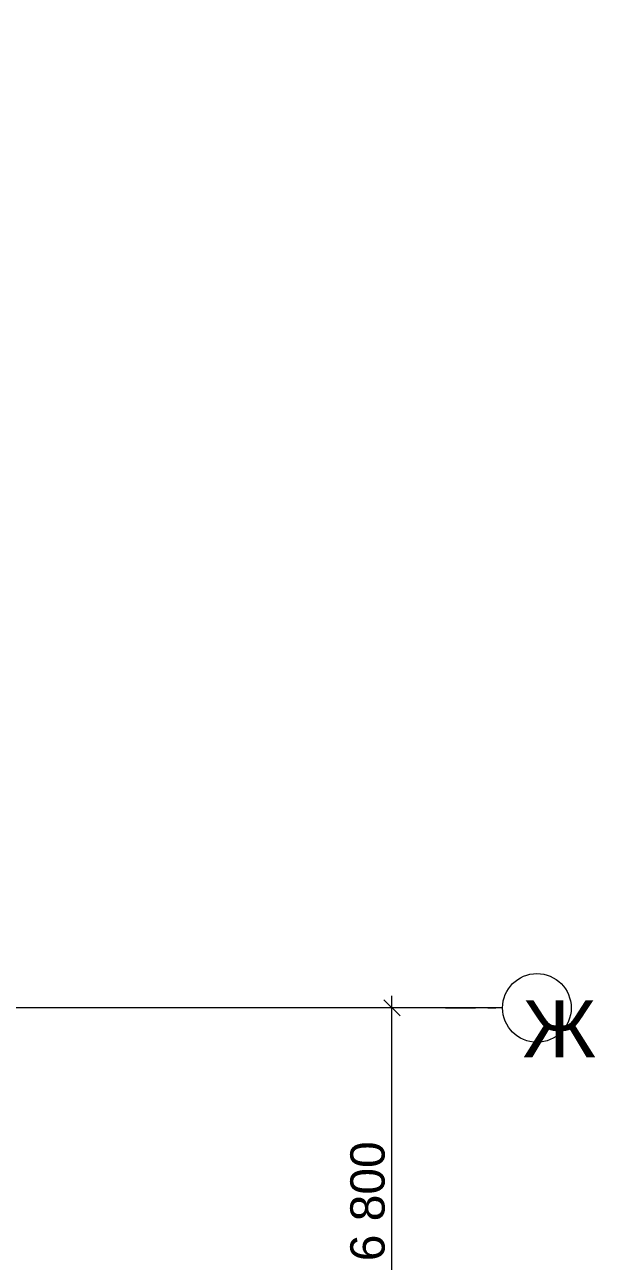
# Model space of a CAD drawing. Header units: millimetres. Extents: x 69565 to 169164, y 19942 to 91237.
# Drawn here: x 159187 to 169164, y 51644 to 73266 of the extents above; entities that cross this region are included whole.
import ezdxf

# ---------------------------------------------------------------- set-up
doc = ezdxf.new("R2010")
doc.units = ezdxf.units.MM
doc.header["$MEASUREMENT"] = 0
doc.linetypes.add('Штрих-Штриховая', pattern=[1093.611073, 529.166651, -211.666656, 141.111112, -211.666656])
doc.layers.add('Новый_Новый_0', color=7, linetype='Continuous')
doc.layers.add('Новый_Новый_0_Ном._пера__7', color=7, linetype='Continuous', lineweight=18)
doc.layers.add('Новый_Новый_0_Ном._пера__7_Ном._пера__7', color=7, linetype='Continuous', lineweight=18)
doc.styles.add('СГЕНЕРИР_СТИЛЬ_1', font='Arial.ttf')
doc.dimstyles.new('СГЕНЕРИР_СТИЛЬ__2', dxfattribs={"dimtxt": 600, "dimasz": 267.501, "dimexe": 0.18, "dimexo": 0.0625, "dimgap": 0, "dimtad": 1, "dimdec": 0, "dimzin": 0, "dimdsep": 46, "dimtxsty": 'СГЕНЕРИР_СТИЛЬ_1', "dimblk": 'ARROWHEAD_6', "dimblk1": 'ARROWHEAD_6', "dimblk2": 'ARROWHEAD_6', "dimcen": 0.09, "dimclrd": 7, "dimclre": 7, "dimclrt": 7, "dimazin": 0, "dimtfac": 1, "dimtdec": 4, "dimtmove": 0, "dimatfit": 3, "dimfxl": 1, "dimtolj": 1, "dimtzin": 0, "dimarcsym": 0})

# ---------------------------------------------------------------- blocks, each defined once
blk = doc.blocks.new('*D29')
at = {"layer": 'Новый_Новый_0_Ном._пера__7', "color": 7, "linetype": 'Continuous', "lineweight": 18}
for p, q in [((165609, 56074), (165609, 56285)), ((167543, 56074), (165345, 56074)), ((165750, 55933), (165468, 56215)), ((165609, 49274), (165609, 56074)), ((165468, 49415), (165750, 49133)), ((166846, 49274), (165345, 49274))]:
    blk.add_line(p, q, dxfattribs=at)
at = {"layer": 'Новый_Новый_0_Ном._пера__7', "color": 7, "lineweight": 18, "insert": (165489, 51644), "char_height": 600, "attachment_point": 7, "rotation": 90, "style": 'СГЕНЕРИР_СТИЛЬ_1'}
blk.add_mtext('\\A1;{\\pql;\\fArial|b0|i0|c0|p0;\\W1.000000;6\xa0800}', dxfattribs=at)
blk = doc.blocks.new('ARROWHEAD_6')
at = {"color": 0, "linetype": 'Continuous', "lineweight": 0}
for p, q in [((0, 0), (-1, 0)), ((-0.5, -0.5), (0.5, 0.5))]:
    blk.add_line(p, q, dxfattribs=at)
blk = doc.blocks.new('*D30')
at = {"layer": 'Новый_Новый_0_Ном._пера__7', "color": 7, "linetype": 'Continuous', "lineweight": 18}
for p, q in [((152569, 62515), (152850, 62233)), ((154874, 62374), (152445, 62374)), ((152709, 56074), (152709, 62374)), ((167543, 56074), (152445, 56074)), ((152569, 56215), (152850, 55933)), ((152709, 55863), (152709, 56074))]:
    blk.add_line(p, q, dxfattribs=at)
at = {"layer": 'Новый_Новый_0_Ном._пера__7', "color": 7, "lineweight": 18, "insert": (152589, 58194), "char_height": 600, "attachment_point": 7, "rotation": 90, "style": 'СГЕНЕРИР_СТИЛЬ_1'}
blk.add_mtext('\\A1;{\\pql;\\fArial|b0|i0|c0|p0;\\W1.000000;6\xa0300}', dxfattribs=at)
blk = doc.blocks.new('*D36')
at = {"layer": 'Новый_Новый_0_Ном._пера__7', "color": 7, "linetype": 'Continuous', "lineweight": 18}
for p, q in [((153712, 86533), (153430, 86815)), ((153571, 86674), (153571, 86885)), ((154874, 86674), (153307, 86674)), ((153571, 56074), (153571, 86674)), ((167543, 56074), (153307, 56074)), ((153430, 56215), (153712, 55933)), ((153571, 55863), (153571, 56074))]:
    blk.add_line(p, q, dxfattribs=at)
at = {"layer": 'Новый_Новый_0_Ном._пера__7', "color": 7, "lineweight": 18, "insert": (153451, 70115), "char_height": 600, "attachment_point": 7, "rotation": 90, "style": 'СГЕНЕРИР_СТИЛЬ_1'}
blk.add_mtext('\\A1;{\\pql;\\fArial|b0|i0|c0|p0;\\W1.000000;30\xa0600}', dxfattribs=at)

msp = doc.modelspace()

# ---------------------------------------------------------------- linework, layer by layer
at = {"layer": 'Новый_Новый_0_Ном._пера__7_Ном._пера__7', "color": 7, "linetype": 'Штрих-Штриховая', "lineweight": 18}
for q in [(125336.3, 56073.8), (125336.3, 56073.8), (125336.3, 56073.8), (125336.3, 56073.8), (125336.3, 56073.8), (125336.3, 56073.8), (167543.4, 56073.8), (167543.4, 56073.8), (167543.4, 56073.8), (167543.4, 56073.8), (167543.4, 56073.8), (167543.4, 56073.8)]:
    msp.add_line((166543.4, 56073.8), q, dxfattribs=at)
at = {"layer": 'Новый_Новый_0_Ном._пера__7_Ном._пера__7', "color": 7, "linetype": 'Continuous', "lineweight": 18}
msp.add_circle((168143.4, 56073.8), 600, dxfattribs=at)
msp.add_circle((168143.4, 56073.8), 600, dxfattribs=at)
msp.add_circle((168143.4, 56073.8), 600, dxfattribs=at)
msp.add_circle((168143.4, 56073.8), 600, dxfattribs=at)
msp.add_circle((168143.4, 56073.8), 600, dxfattribs=at)
msp.add_circle((168143.4, 56073.8), 600, dxfattribs=at)

# ---------------------------------------------------------------- texts
at = {"layer": 'Новый_Новый_0_Ном._пера__7_Ном._пера__7', "color": 7, "linetype": 'Continuous', "lineweight": 18, "insert": (167893.7, 56209), "char_height": 1000, "attachment_point": 1, "style": 'СГЕНЕРИР_СТИЛЬ_1'}
msp.add_mtext('\\A1;{\\pql;\\pt0;\\fArial|b0|i0|c0|p0;\\W1.000000;Ж}', dxfattribs=at)
msp.add_mtext('\\A1;{\\pql;\\pt0;\\fArial|b0|i0|c0|p0;\\W1.000000;Ж}', dxfattribs=at)
msp.add_mtext('\\A1;{\\pql;\\pt0;\\fArial|b0|i0|c0|p0;\\W1.000000;Ж}', dxfattribs=at)
msp.add_mtext('\\A1;{\\pql;\\pt0;\\fArial|b0|i0|c0|p0;\\W1.000000;Ж}', dxfattribs=at)
msp.add_mtext('\\A1;{\\pql;\\pt0;\\fArial|b0|i0|c0|p0;\\W1.000000;Ж}', dxfattribs=at)
msp.add_mtext('\\A1;{\\pql;\\pt0;\\fArial|b0|i0|c0|p0;\\W1.000000;Ж}', dxfattribs=at)

# ---------------------------------------------------------------- dimensions: what is measured, and where the dimension line sits
at = {"layer": 'Новый_Новый_0', "color": 7, "linetype": 'Continuous', "lineweight": 18}
for base, p1, p2, picture, middle in [((153571.2, 86673.8), (167543.4, 56073.8), (154873.7, 86673.8), '*D36', (153151.2, 71410.6)), ((152709.3, 62373.8), (167543.4, 56073.8), (154873.7, 62373.8), '*D30', (152289.3, 59253.9)), ((165609.2, 56073.8), (166846.1, 49273.8), (167543.4, 56073.8), '*D29', (165189.2, 52703.9))]:
    dim = msp.add_linear_dim(base=base, p1=p1, p2=p2, angle=90, dimstyle='СГЕНЕРИР_СТИЛЬ__2', dxfattribs=at)
    dim.commit()
    dim.dimension.update_dxf_attribs({"geometry": picture, "text_midpoint": middle, "dimtype": 160, "text_rotation": 90})

doc.saveas('drawing.dxf')
